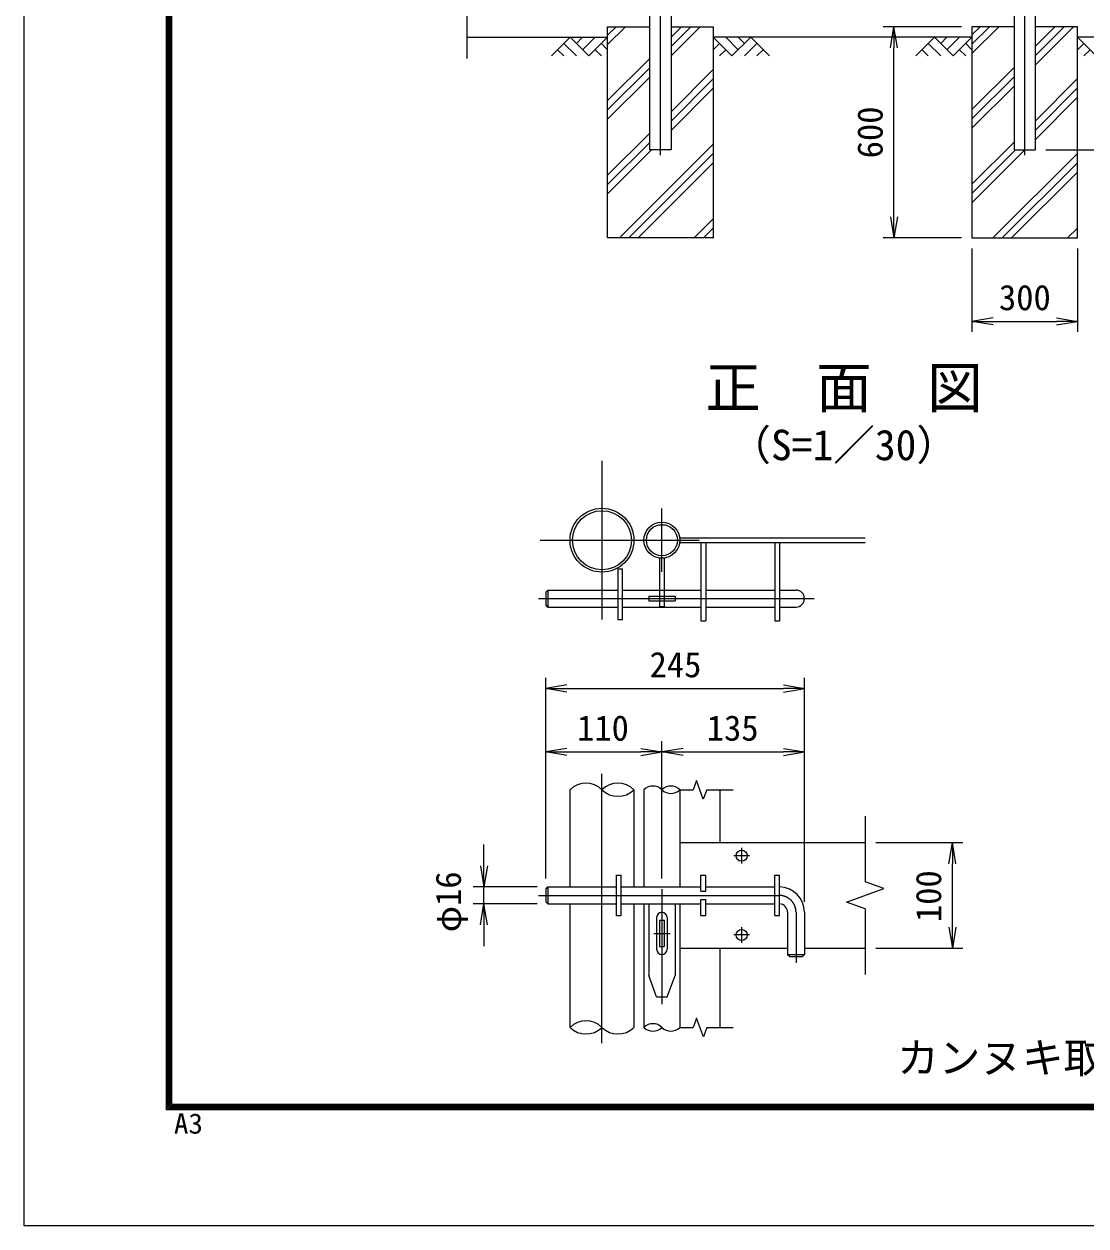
# Model space of a CAD drawing. Units: millimetres, scale not verified, with parts at other scales. Extents: x -6300 to 6300, y -4455 to 4455.
# Drawn here: x -6300 to -3283, y -4455 to -1042 of the extents above; entities that cross this region are included whole.
import ezdxf
from ezdxf.enums import TextEntityAlignment as Align

# ---------------------------------------------------------------- set-up
doc = ezdxf.new("R2010")
doc.units = ezdxf.units.MM
doc.header["$LTSCALE"] = 30
doc.linetypes.add('DASHED', pattern=[7.5, 6, -1.5])
doc.linetypes.add('USER1', pattern=[50.8, 31.75, -6.35, 6.35, -6.35])
for name, color, linetype, lineweight in [('0-0_D-DCR-HCH', 7, 'Continuous', 9), ('0-1_D-STR1', 1, 'Continuous', 18), ('0-2_D-STR3', 3, 'Continuous', 13), ('0-3_D-BMK', 2, 'USER1', 13), ('0-4_D-STR4', 7, 'Continuous', 9), ('0-5_D-BGD', 7, 'Continuous', 9), ('0-7_D-STR-DIM', 7, 'Continuous', 9), ('0-8_0', 7, 'Continuous', 9), ('0-9_D-TTL-TXT', 7, 'Continuous', 18), ('0-A_D-TTL', 7, 'Continuous', 9)]:
    doc.layers.add(name, color=color, linetype=linetype, lineweight=lineweight)
doc.styles.add('ＭＳ ゴシック', font='')
doc.styles.get('ＭＳ ゴシック').set_extended_font_data('MS Gothic')

# ---------------------------------------------------------------- blocks, each defined once
blk = doc.blocks.new('ﾐ_f______Open')
at = {"layer": '0-8_0'}
blk.add_line((-30, 5), (0, 0), dxfattribs=at)
blk.add_lwpolyline([(-30, -5), (0, 0), (-30, 0)], dxfattribs=at)

msp = doc.modelspace()

# ---------------------------------------------------------------- linework, layer by layer
at = {"layer": '0-0_D-DCR-HCH'}
for p, q in [((-4642.24, -1099.73), (-4591.56, -1049.05)), ((-4642.24, -1073.22), (-4618.08, -1049.05)), ((-4461.99, -1131.61), (-4379.43, -1049.05)), ((-4461.99, -1105.1), (-4405.94, -1049.05)), ((-4461.99, -1078.58), (-4432.46, -1049.05)), ((-3607.24, -1125.39), (-3530.9, -1049.05)), ((-3607.24, -1098.88), (-3557.42, -1049.05)), ((-3607.24, -1072.36), (-3583.93, -1049.05)), ((-3426.99, -1157.28), (-3318.77, -1049.05)), ((-3426.99, -1130.76), (-3345.28, -1049.05)), ((-3426.99, -1104.24), (-3371.8, -1049.05)), ((-4748.67, -1079.05), (-4801.88, -1132.26)), ((-4748.67, -1079.05), (-4695.46, -1132.26)), ((-4731.02, -1096.88), (-4713.19, -1079.05)), ((-4713.19, -1114.52), (-4677.72, -1079.05)), ((-4695.46, -1132.26), (-4642.24, -1079.05)), ((-4289.03, -1132.26), (-4342.24, -1079.05)), ((-4271.29, -1114.52), (-4306.77, -1079.05)), ((-4235.82, -1079.05), (-4289.03, -1132.26)), ((-4253.56, -1096.79), (-4271.29, -1079.05)), ((-4235.82, -1079.05), (-4182.61, -1132.26)), ((-3713.67, -1079.05), (-3766.88, -1132.26)), ((-3713.67, -1079.05), (-3660.46, -1132.26)), ((-3695.93, -1096.79), (-3678.19, -1079.05)), ((-3678.19, -1114.52), (-3642.72, -1079.05)), ((-3660.46, -1132.26), (-3607.24, -1079.05)), ((-3254.03, -1132.26), (-3307.24, -1079.05)), ((-4784.14, -1114.52), (-4766.32, -1132.26)), ((-4766.41, -1096.79), (-4730.77, -1132.26)), ((-4677.72, -1114.52), (-4659.9, -1132.26)), ((-4659.98, -1096.79), (-4642.24, -1114.44)), ((-4324.51, -1096.79), (-4342.24, -1114.44)), ((-4306.77, -1114.52), (-4324.59, -1132.26)), ((-4218.08, -1096.79), (-4253.72, -1132.26)), ((-4200.34, -1114.52), (-4218.16, -1132.26)), ((-3749.14, -1114.52), (-3731.32, -1132.26)), ((-3731.41, -1096.79), (-3695.77, -1132.26)), ((-3642.72, -1114.52), (-3624.9, -1132.26)), ((-3624.98, -1096.79), (-3607.24, -1114.44)), ((-3289.51, -1096.79), (-3307.24, -1114.44)), ((-3271.77, -1114.52), (-3289.59, -1132.26)), ((-4642.24, -1258.83), (-4522.49, -1139.08)), ((-4642.24, -1285.35), (-4522.49, -1165.6)), ((-4642.24, -1311.86), (-4522.49, -1192.11)), ((-4461.99, -1290.71), (-4342.24, -1170.96)), ((-3607.24, -1284.49), (-3487.49, -1164.74)), ((-3607.24, -1311.01), (-3487.49, -1191.26)), ((-4461.99, -1317.23), (-4342.24, -1197.48)), ((-4461.99, -1343.75), (-4342.24, -1224)), ((-3607.24, -1337.53), (-3487.49, -1217.78)), ((-3426.99, -1316.37), (-3307.24, -1196.62)), ((-3426.99, -1342.89), (-3307.24, -1223.14)), ((-3426.99, -1369.41), (-3307.24, -1249.66)), ((-4642.24, -1470.96), (-4522.49, -1351.21)), ((-4642.24, -1497.48), (-4522.49, -1377.73)), ((-4642.24, -1524), (-4517.3, -1399.05)), ((-4608.2, -1649.05), (-4342.24, -1383.1)), ((-3607.24, -1496.62), (-3487.49, -1376.87)), ((-3607.24, -1549.66), (-3456.63, -1399.05)), ((-3607.24, -1523.14), (-3483.15, -1399.05)), ((-4581.68, -1649.05), (-4342.24, -1409.61)), ((-3547.54, -1649.05), (-3307.24, -1408.76)), ((-4555.16, -1649.05), (-4342.24, -1436.13)), ((-3521.02, -1649.05), (-3307.24, -1435.27)), ((-3494.5, -1649.05), (-3307.24, -1461.79)), ((-4396.06, -1649.05), (-4342.24, -1595.23)), ((-4369.55, -1649.05), (-4342.24, -1621.74)), ((-3335.4, -1649.05), (-3307.24, -1620.89)), ((-4343.03, -1649.05), (-4342.24, -1648.26)), ((-3308.89, -1649.05), (-3307.24, -1647.4))]:
    msp.add_line(p, q, dxfattribs=at)
at = {"layer": '0-1_D-STR1'}
for p, q in [((-4522.49, -1399.05), (-4522.49, -1019.05)), ((-4437.5, -2500.72), (-3910.56, -2500.72)), ((-4437.5, -2514.22), (-3910.56, -2514.22)), ((-4749.06, -3492.1), (-4749.06, -3216.1)), ((-4567.56, -3216.1), (-4567.56, -3492.1)), ((-4539.06, -3216.1), (-4539.06, -3492.1)), ((-4437.06, -3216.1), (-4437.06, -3492.1)), ((-4323.06, -3216.1), (-4323.06, -3366.1)), ((-4437.06, -3366.1), (-3910.56, -3366.1)), ((-4749.06, -3891.1), (-4749.06, -3540.1)), ((-4567.56, -3540.1), (-4567.56, -3891.1)), ((-4539.06, -3540.1), (-4539.06, -3891.1)), ((-4437.06, -3540.1), (-4437.06, -3891.1)), ((-4437.06, -3666.1), (-4131.06, -3666.1)), ((-4323.06, -3666.1), (-4323.06, -3891.1)), ((-4083.06, -3666.1), (-3910.56, -3666.1))]:
    msp.add_line(p, q, dxfattribs=at)
for points in [[(-3487.49, 1407.39), (-3487.49, -1399.05), (-3426.99, -1399.05), (-3426.99, -1019.05)], [(-4461.99, -42.05), (-4461.99, -1399.05), (-4522.49, -1399.05)]]:
    msp.add_lwpolyline(points, dxfattribs=at)
for centre, radius in [((-4658.31, -2507.47), 90.75), ((-4658.31, -2507.47), 83.85), ((-4488.06, -2507.47), 51), ((-4488.06, -2507.47), 44.1)]:
    msp.add_circle(centre, radius, dxfattribs=at)
at = {"layer": '0-2_D-STR3'}
for p, q in [((-4377.06, -2514.22), (-4377.06, -2736.22)), ((-4363.56, -2514.22), (-4363.56, -2736.22)), ((-4167.06, -2514.22), (-4167.06, -2736.22)), ((-4153.56, -2514.22), (-4153.56, -2736.22)), ((-4494.81, -2558.47), (-4494.81, -2649.22)), ((-4481.31, -2558.47), (-4494.81, -2558.47)), ((-4481.31, -2558.47), (-4481.31, -2649.22)), ((-4613.31, -2588.3), (-4613.31, -2732.3)), ((-4613.31, -2588.3), (-4599.81, -2588.3)), ((-4599.81, -2732.3), (-4599.81, -2588.3)), ((-4818.06, -2655.22), (-4818.06, -2691.22)), ((-4812.06, -2649.22), (-4613.31, -2649.22)), ((-4599.81, -2649.22), (-4377.06, -2649.22)), ((-4363.56, -2649.22), (-4167.06, -2649.22)), ((-4153.56, -2649.22), (-4107.06, -2649.22)), ((-4812.06, -2697.22), (-4818.06, -2691.22)), ((-4812.06, -2697.22), (-4613.31, -2697.22)), ((-4599.81, -2697.22), (-4377.06, -2697.22)), ((-4363.56, -2697.22), (-4167.06, -2697.22)), ((-4153.56, -2697.22), (-4107.06, -2697.22)), ((-4613.31, -2732.3), (-4599.81, -2732.3)), ((-4377.06, -2736.22), (-4363.56, -2736.22)), ((-4167.06, -2736.22), (-4153.56, -2736.22)), ((-4617.06, -3573.1), (-4617.06, -3459.1)), ((-4617.06, -3459.1), (-4603.56, -3459.1)), ((-4603.56, -3573.1), (-4603.56, -3459.1)), ((-4377.06, -3504.1), (-4377.06, -3459.1)), ((-4377.06, -3459.1), (-4363.56, -3459.1)), ((-4363.56, -3504.1), (-4363.56, -3459.1)), ((-4167.06, -3573.1), (-4167.06, -3459.1)), ((-4167.06, -3459.1), (-4153.56, -3459.1)), ((-4153.56, -3573.1), (-4153.56, -3459.1)), ((-4818.06, -3498.1), (-4818.06, -3534.1)), ((-4812.06, -3492.1), (-4617.06, -3492.1)), ((-4603.56, -3492.1), (-4377.06, -3492.1)), ((-4377.06, -3504.1), (-4363.56, -3504.1)), ((-4363.56, -3492.1), (-4167.06, -3492.1)), ((-4812.06, -3540.1), (-4818.06, -3534.1)), ((-4812.06, -3540.1), (-4617.06, -3540.1)), ((-4603.56, -3540.1), (-4377.06, -3540.1)), ((-4525.56, -3540.1), (-4525.56, -3744.1)), ((-4450.56, -3540.1), (-4450.56, -3744.1)), ((-4377.06, -3573.1), (-4377.06, -3528.1)), ((-4377.06, -3528.1), (-4363.56, -3528.1)), ((-4363.56, -3573.1), (-4363.56, -3528.1)), ((-4363.56, -3540.1), (-4167.06, -3540.1)), ((-4617.06, -3573.1), (-4603.56, -3573.1)), ((-4503.06, -3579.1), (-4503.06, -3669.1)), ((-4473.06, -3579.1), (-4473.06, -3669.1)), ((-4377.06, -3573.1), (-4363.56, -3573.1)), ((-4167.06, -3573.1), (-4153.56, -3573.1)), ((-4131.06, -3564.1), (-4131.06, -3684.1)), ((-4083.06, -3564.1), (-4083.06, -3684.1)), ((-4494.81, -3586.6), (-4494.81, -3661.6)), ((-4494.81, -3586.6), (-4481.31, -3586.6)), ((-4481.31, -3586.6), (-4481.31, -3661.6)), ((-4494.81, -3661.6), (-4481.31, -3661.6)), ((-4131.06, -3684.1), (-4125.06, -3690.1)), ((-4131.06, -3684.1), (-4083.06, -3684.1)), ((-4089.06, -3690.1), (-4083.06, -3684.1)), ((-4125.06, -3690.1), (-4089.06, -3690.1)), ((-4503.06, -3804.1), (-4525.56, -3744.1)), ((-4473.06, -3804.1), (-4450.56, -3744.1)), ((-4503.06, -3804.1), (-4473.06, -3804.1))]:
    msp.add_line(p, q, dxfattribs=at)
at = {"layer": '0-2_D-STR3', "color": 4, "linetype": 'DASHED', "lineweight": 9}
for p, q in [((-4494.81, -2649.22), (-4494.81, -2696.47)), ((-4481.31, -2649.22), (-4481.31, -2696.47)), ((-4525.56, -2666.47), (-4450.56, -2666.47)), ((-4525.56, -2666.47), (-4525.56, -2679.97)), ((-4525.56, -2679.97), (-4450.56, -2679.97)), ((-4481.31, -2696.47), (-4494.81, -2696.47)), ((-4450.56, -2666.47), (-4450.56, -2679.97))]:
    msp.add_line(p, q, dxfattribs=at)
at = {"layer": '0-2_D-STR3'}
for points in [[(-4818.06, -2655.22), (-4812.06, -2649.22), (-4812.06, -2697.22)], [(-4818.06, -3498.1), (-4812.06, -3492.1), (-4812.06, -3540.1)]]:
    msp.add_lwpolyline(points, dxfattribs=at)
for centre in [(-4261.56, -3403.6), (-4261.56, -3628.6)]:
    msp.add_circle(centre, 15.75, dxfattribs=at)
for centre, radius, start, end in [((-4107.06, -2673.22), 24, 270, 90), ((-4155.06, -3564.1), 72, 0, 88.80625), ((-4155.06, -3564.1), 24, 0, 86.41668), ((-4488.06, -3579.1), 15, 0, 180), ((-4488.06, -3669.1), 15, 180, 0)]:
    msp.add_arc(centre, radius, start, end, dxfattribs=at)
at = {"layer": '0-3_D-BMK'}
for p, q in [((-4492.24, -1414.05), (-4492.24, 1452.95)), ((-3457.24, -1414.05), (-3457.24, 1452.95)), ((-4658.31, -2282.47), (-4658.31, -2732.47)), ((-4488.06, -2597.47), (-4488.06, -2417.47)), ((-4833.86, -2507.47), (-4382.36, -2507.47)), ((-4838.66, -2673.22), (-4055.06, -2673.22)), ((-4658.31, -3936.1), (-4658.31, -3171.1)), ((-4239.24, -3403.6), (-4283.88, -3403.6)), ((-4261.56, -3381.28), (-4261.56, -3425.92)), ((-4488.06, -3498.1), (-4488.06, -3825.11)), ((-4838.66, -3516.1), (-4155.06, -3516.1)), ((-4107.06, -3564.1), (-4107.06, -3707.56)), ((-4261.56, -3606.28), (-4261.56, -3650.92)), ((-4511.37, -3624.1), (-4464.74, -3624.1)), ((-4239.24, -3628.6), (-4283.88, -3628.6))]:
    msp.add_line(p, q, dxfattribs=at)
msp.add_arc((-4155.06, -3564.1), 48, 0, 90, dxfattribs=at)
at = {"layer": '0-4_D-STR4'}
for p, q in [((-4642.24, -1049.05), (-4522.49, -1049.05)), ((-3487.49, -1049.05), (-3607.24, -1049.05)), ((-3307.24, -1049.05), (-3426.99, -1049.05))]:
    msp.add_line(p, q, dxfattribs=at)
for points in [[(-4461.99, -1049.05), (-4342.24, -1049.05), (-4342.24, -1649.05), (-4642.24, -1649.05), (-4642.24, -1049.05)], [(-3607.24, -1049.05), (-3607.24, -1649.05), (-3307.24, -1649.05), (-3307.24, -1049.05)]]:
    msp.add_lwpolyline(points, dxfattribs=at)
at = {"layer": '0-5_D-BGD'}
for p, q in [((-5042.24, -1079.05), (-4642.24, -1079.05)), ((-3607.24, -1079.05), (-4342.24, -1079.05)), ((-2907.24, -1079.05), (-3307.24, -1079.05))]:
    msp.add_line(p, q, dxfattribs=at)
at = {"layer": '0-7_D-STR-DIM'}
for p, q in [((-5042.24, -59.7), (-5042.24, -1139.05)), ((-3637.24, -1049.05), (-3859.02, -1049.05)), ((-3829.02, -1589.05), (-3829.02, -1109.05)), ((-3396.99, -1399.05), (-2347.24, -1399.05)), ((-3637.24, -1649.05), (-3859.02, -1649.05)), ((-3607.24, -1679.05), (-3607.24, -1915.98)), ((-3307.24, -1679.05), (-3307.24, -1915.98)), ((-3547.24, -1885.98), (-3367.24, -1885.98)), ((-4818.06, -3468.1), (-4818.06, -2898.57)), ((-4083.06, -3534.1), (-4083.06, -2898.57)), ((-4758.06, -2928.57), (-4143.06, -2928.57)), ((-4818.06, -3468.1), (-4818.06, -3078.57)), ((-4488.06, -3468.1), (-4488.06, -3078.57)), ((-4488.06, -3468.1), (-4488.06, -3078.57)), ((-4083.06, -3534.1), (-4083.06, -3078.57)), ((-4758.06, -3108.57), (-4548.06, -3108.57)), ((-4428.06, -3108.57), (-4143.06, -3108.57)), ((-4389.68, -3189.67), (-4399.3, -3216.1)), ((-4370.44, -3242.53), (-4389.68, -3189.67)), ((-4437.06, -3216.1), (-4399.3, -3216.1)), ((-4360.82, -3216.1), (-4370.44, -3242.53)), ((-4360.82, -3216.1), (-4285.56, -3216.1)), ((-3910.56, -3291.1), (-3910.56, -3477.62)), ((-4993.7, -3432.1), (-4993.7, -3372.1)), ((-3880.56, -3366.1), (-3632.92, -3366.1)), ((-3662.92, -3606.1), (-3662.92, -3426.1)), ((-3857.7, -3496.86), (-3910.56, -3477.62)), ((-4842.06, -3492.1), (-5023.7, -3492.1)), ((-4993.7, -3540.1), (-4993.7, -3492.1)), ((-3963.41, -3535.34), (-3857.7, -3496.86)), ((-4842.06, -3540.1), (-5023.7, -3540.1)), ((-3910.56, -3554.58), (-3963.41, -3535.34)), ((-3910.56, -3554.58), (-3910.56, -3741.1)), ((-4993.7, -3600.1), (-4993.7, -3660.1)), ((-3880.56, -3666.1), (-3632.92, -3666.1)), ((-4436.93, -3891.1), (-4399.16, -3891.1)), ((-4389.54, -3864.67), (-4399.16, -3891.1)), ((-4370.31, -3917.53), (-4389.54, -3864.67)), ((-4360.69, -3891.1), (-4370.31, -3917.53)), ((-4360.69, -3891.1), (-4285.43, -3891.1))]:
    msp.add_line(p, q, dxfattribs=at)
for centre, radius, start, end in [((-4703.68, -3261.76), 64.37, 45.18146, 134.81854), ((-4612.93, -3261.76), 64.37, 45.18146, 134.81854), ((-4513.56, -3241.76), 36.18, 45.18146, 134.81854), ((-4462.56, -3241.76), 36.18, 45.18146, 134.81854), ((-4612.93, -3170.44), 64.37, 225.18146, 314.81854), ((-4462.56, -3190.44), 36.18, 225.18146, 314.81854), ((-4703.68, -3936.76), 64.37, 45.18146, 134.81854), ((-4703.68, -3845.44), 64.37, 225.18146, 314.81854), ((-4612.93, -3845.44), 64.37, 225.18146, 314.81854), ((-4513.56, -3916.76), 36.18, 45.18146, 134.81854), ((-4513.56, -3865.44), 36.18, 225.18146, 314.81854), ((-4462.56, -3865.44), 36.18, 225.18146, 314.81854)]:
    msp.add_arc(centre, radius, start, end, dxfattribs=at)
at = {"layer": '0-A_D-TTL', "color": 2, "lineweight": 18}
msp.add_lwpolyline([(-6300, 4455), (6300, 4455), (6300, -4455), (-6300, -4455)], close=True, dxfattribs=at)
at = {"layer": '0-A_D-TTL'}
for points in [[(-5895, 4125), (5895, 4125), (5895, -4125), (-5895, -4125)], [(-5891.25, 4121.25), (5891.25, 4121.25), (5891.25, -4121.25), (-5891.25, -4121.25)], [(-5887.5, 4117.5), (5887.5, 4117.5), (5887.5, -4117.5), (-5887.5, -4117.5)], [(-5883.75, 4113.75), (5883.75, 4113.75), (5883.75, -4113.75), (-5883.75, -4113.75)], [(-5880, 4110), (5880, 4110), (5880, -4110), (-5880, -4110)]]:
    msp.add_lwpolyline(points, close=True, dxfattribs=at)

# ---------------------------------------------------------------- block references
at = {"layer": '0-7_D-STR-DIM', "xscale": 2, "yscale": 2}
for p, rotation in [((-3829.02, -1049.05), 90), ((-3829.02, -1649.05), 270), ((-3607.24, -1885.98), 180), ((-4818.06, -2928.57), 180), ((-4818.06, -3108.57), 180), ((-4488.06, -3108.57), 180), ((-3662.92, -3366.1), 90), ((-4993.7, -3492.1), 270), ((-4993.7, -3540.1), 90), ((-3662.92, -3666.1), 270)]:
    msp.add_blockref('ﾐ_f______Open', p, dxfattribs=dict(at, rotation=rotation))
for p in [(-3307.24, -1885.98), (-4083.06, -2928.57), (-4488.06, -3108.57), (-4083.06, -3108.57)]:
    msp.add_blockref('ﾐ_f______Open', p, dxfattribs=at)

# ---------------------------------------------------------------- texts
at = {"layer": '0-7_D-STR-DIM', "style": 'ＭＳ ゴシック'}
for s, p in [('600', (-3839.14, -1422.92)), ('φ16', (-5037.13, -3620.8)), ('100', (-3673.05, -3592.07))]:
    msp.add_text(s, height=72.14, rotation=90, dxfattribs=at).set_placement(p, align=Align.BOTTOM_LEFT)
for s, p in [('300', (-3530.56, -1875.86)), ('245', (-4523.08, -2918.45)), ('110', (-4729.03, -3098.45)), ('135', (-4360.56, -3098.45))]:
    msp.add_text(s, height=72.14, dxfattribs=at).set_placement(p, align=Align.BOTTOM_LEFT)
at = {"layer": '0-9_D-TTL-TXT', "style": 'ＭＳ ゴシック'}
for s, height, p in [('正\u3000面\u3000図', 115.5, (-4364.59, -2166.43)), ('（S=1／30）', 86.66, (-4296.37, -2306.22)), ('カンヌキ取付詳細図', 86.66, (-3819.73, -4046.4))]:
    msp.add_text(s, height=height, dxfattribs=at).set_placement(p, align=Align.BOTTOM_LEFT)
at = {"layer": '0-A_D-TTL', "style": 'ＭＳ ゴシック', "width": 1.05}
msp.add_text('A3', height=57.62, dxfattribs=at).set_placement((-5874.13, -4210.22), align=Align.BOTTOM_LEFT)

doc.saveas('drawing.dxf')
